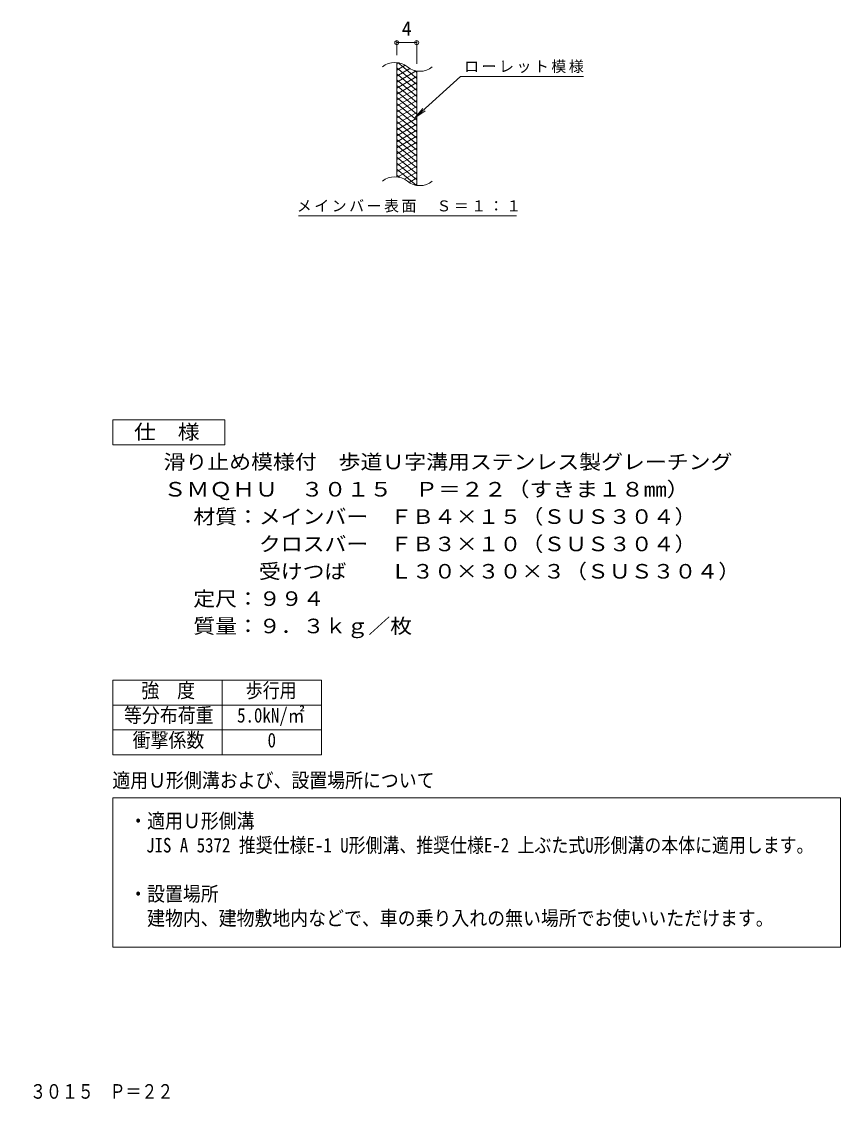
# Model space of a CAD drawing. Units: millimetres at full size, sheet at 1:10, with parts at other scales. Extents: x -1651 to 1789, y -1355 to 1163.
# Drawn here: x 142 to 1789, y -1355 to 818 of the extents above; entities that cross this region are included whole.
import ezdxf
from ezdxf.enums import TextEntityAlignment as Align

# ---------------------------------------------------------------- set-up
doc = ezdxf.new("R2010")
doc.units = ezdxf.units.MM
doc.header["$LTSCALE"] = 10
doc.header["$PDMODE"] = 32
doc.header["$PDSIZE"] = 8
for name, color, linetype, lineweight in [('A-4', 2, 'Continuous', 9), ('A-5', 7, 'Continuous', 9), ('C-2', 3, 'Continuous', 9), ('C-4', 7, 'Continuous', 9), ('C-5', 7, 'Continuous', 9), ('C-9', 6, 'Continuous', 5)]:
    doc.layers.add(name, color=color, linetype=linetype, lineweight=lineweight)
doc.layers.add('F-5', color=2, linetype='Continuous')
doc.styles.add('ＭＳ ゴシック', font='')
doc.styles.get('ＭＳ ゴシック').set_extended_font_data('MS Gothic')

msp = doc.modelspace()

# ---------------------------------------------------------------- linework, layer by layer
at = {"layer": 'A-4'}
for p, q in [((325.71, -506.31), (745.71, -506.31)), ((325.71, -506.31), (325.71, -656.31)), ((545.71, -506.31), (545.71, -656.31)), ((745.71, -506.31), (745.71, -656.31)), ((325.71, -556.31), (745.71, -556.31)), ((325.71, -606.31), (745.71, -606.31)), ((325.71, -656.31), (745.71, -656.31)), ((325.71, -1042.91), (325.71, -743.24))]:
    msp.add_line(p, q, dxfattribs=at)
msp.add_lwpolyline([(325.71, -743.24), (1789.15, -743.24), (1789.15, -1042.91), (325.71, -1042.91)], dxfattribs=at)
at = {"layer": 'A-5'}
msp.add_lwpolyline([(325.71, -32.86), (325.71, 17.14), (550.71, 17.14), (550.71, -32.86)], close=True, dxfattribs=at)
at = {"layer": 'C-2'}
for p, q in [((896.98, 505.65), (896.98, 735.65)), ((896.98, 505.65), (896.98, 735.65)), ((936.98, 488.44), (936.98, 718.44)), ((936.98, 488.44), (936.98, 718.44))]:
    msp.add_line(p, q, dxfattribs=at)
for centre, start, end in [((893.02, 696.4), 50.82628, 129.17371), ((893.02, 696.4), 50.82628, 129.17371), ((943.19, 757.97), 230.82628, 309.17371), ((943.19, 757.97), 230.82628, 309.17371), ((893.02, 466.4), 50.82628, 129.17371), ((893.02, 466.4), 50.82628, 129.17371), ((943.19, 527.97), 230.82628, 309.17371), ((943.19, 527.97), 230.82628, 309.17371)]:
    msp.add_arc(centre, 39.71, start, end, dxfattribs=at)
at = {"layer": 'C-4'}
for p, q in [((896.98, 750.65), (896.98, 778.88)), ((896.98, 750.65), (896.98, 778.88)), ((896.98, 775.88), (936.98, 775.88)), ((896.98, 775.88), (936.98, 775.88)), ((936.98, 733.44), (936.98, 778.88)), ((936.98, 733.44), (936.98, 778.88))]:
    msp.add_line(p, q, dxfattribs=at)
for p in [(896.98, 775.88), (936.98, 775.88)]:
    msp.add_point(p, dxfattribs=at)
at = {"layer": 'C-5'}
for p, q in [((1025.3, 707.55), (1272.38, 707.55)), ((1025.3, 707.55), (1272.38, 707.55)), ((933.33, 624.42), (953.9, 638.62)), ((933.33, 624.42), (953.9, 638.62)), ((699.36, 427.48), (1137.39, 427.48)), ((699.36, 427.48), (1137.39, 427.48))]:
    msp.add_line(p, q, dxfattribs=at)
msp.add_lwpolyline([(1025.3, 707.55), (933.33, 624.42), (949.53, 643.46)], dxfattribs=at)
msp.add_lwpolyline([(1025.3, 707.55), (933.33, 624.42), (949.53, 643.46)], dxfattribs=at)
at = {"layer": 'C-9'}
for p, q in [((901.52, 735.19), (896.98, 732.58)), ((901.52, 735.19), (896.98, 732.58)), ((913.76, 730.26), (896.98, 720.58)), ((913.76, 730.26), (896.98, 720.58)), ((936.98, 691.83), (896.98, 725.4)), ((936.98, 691.83), (896.98, 725.4)), ((923.15, 723.68), (896.98, 708.58)), ((923.15, 723.68), (896.98, 708.58)), ((935.76, 718.96), (896.98, 696.58)), ((935.76, 718.96), (896.98, 696.58)), ((936.98, 703.83), (899.07, 735.65)), ((936.98, 703.83), (899.07, 735.65)), ((936.98, 715.83), (932.27, 719.79)), ((936.98, 715.83), (932.27, 719.79)), ((936.98, 679.83), (896.98, 713.4)), ((936.98, 679.83), (896.98, 713.4)), ((936.98, 707.67), (896.98, 684.58)), ((936.98, 707.67), (896.98, 684.58)), ((936.98, 667.83), (896.98, 701.4)), ((936.98, 667.83), (896.98, 701.4)), ((936.98, 695.67), (896.98, 672.58)), ((936.98, 695.67), (896.98, 672.58)), ((936.98, 655.83), (896.98, 689.4)), ((936.98, 655.83), (896.98, 689.4)), ((936.98, 683.67), (896.98, 660.58)), ((936.98, 683.67), (896.98, 660.58)), ((936.98, 643.83), (896.98, 677.4)), ((936.98, 643.83), (896.98, 677.4)), ((936.98, 671.67), (896.98, 648.58)), ((936.98, 671.67), (896.98, 648.58)), ((936.98, 631.83), (896.98, 665.4)), ((936.98, 631.83), (896.98, 665.4)), ((936.98, 659.67), (896.98, 636.58)), ((936.98, 659.67), (896.98, 636.58)), ((936.98, 619.83), (896.98, 653.4)), ((936.98, 619.83), (896.98, 653.4)), ((936.98, 647.67), (896.98, 624.58)), ((936.98, 647.67), (896.98, 624.58)), ((936.98, 607.83), (896.98, 641.4)), ((936.98, 607.83), (896.98, 641.4)), ((936.98, 635.67), (896.98, 612.58)), ((936.98, 635.67), (896.98, 612.58)), ((936.98, 595.83), (896.98, 629.4)), ((936.98, 595.83), (896.98, 629.4)), ((936.98, 623.67), (896.98, 600.58)), ((936.98, 623.67), (896.98, 600.58)), ((936.98, 583.83), (896.98, 617.4)), ((936.98, 583.83), (896.98, 617.4)), ((936.98, 611.67), (896.98, 588.58)), ((936.98, 611.67), (896.98, 588.58)), ((936.98, 571.83), (896.98, 605.4)), ((936.98, 571.83), (896.98, 605.4)), ((936.98, 599.67), (896.98, 576.58)), ((936.98, 599.67), (896.98, 576.58)), ((936.98, 559.83), (896.98, 593.4)), ((936.98, 559.83), (896.98, 593.4)), ((936.98, 587.67), (896.98, 564.58)), ((936.98, 587.67), (896.98, 564.58)), ((936.98, 547.83), (896.98, 581.4)), ((936.98, 547.83), (896.98, 581.4)), ((936.98, 575.67), (896.98, 552.58)), ((936.98, 575.67), (896.98, 552.58)), ((936.98, 535.83), (896.98, 569.4)), ((936.98, 535.83), (896.98, 569.4)), ((936.98, 563.67), (896.98, 540.58)), ((936.98, 563.67), (896.98, 540.58)), ((936.98, 523.83), (896.98, 557.4)), ((936.98, 523.83), (896.98, 557.4)), ((936.98, 551.67), (896.98, 528.58)), ((936.98, 551.67), (896.98, 528.58)), ((936.98, 511.83), (896.98, 545.4)), ((936.98, 511.83), (896.98, 545.4)), ((936.98, 539.67), (896.98, 516.58)), ((936.98, 539.67), (896.98, 516.58)), ((936.98, 499.83), (896.98, 533.4)), ((936.98, 499.83), (896.98, 533.4)), ((936.98, 527.67), (898.89, 505.68)), ((936.98, 527.67), (898.89, 505.68)), ((935.6, 488.99), (896.98, 521.4)), ((935.6, 488.99), (896.98, 521.4)), ((902.17, 505.04), (896.98, 509.4)), ((902.17, 505.04), (896.98, 509.4)), ((936.98, 515.67), (912.03, 501.26)), ((936.98, 515.67), (912.03, 501.26)), ((936.98, 503.67), (921.48, 494.72)), ((936.98, 503.67), (921.48, 494.72)), ((936.98, 491.67), (933.26, 489.52)), ((936.98, 491.67), (933.26, 489.52))]:
    msp.add_line(p, q, dxfattribs=at)

# ---------------------------------------------------------------- texts
at = {"layer": 'A-5', "color": 2, "style": 'ＭＳ ゴシック'}
for s, width, p in [('仕\u3000様', 1.1, (368.26, -30.42)), ('滑り止め模様付\u3000歩道Ｕ字溝用ステンレス製グレーチング', 1.1, (427.8, -90.78)), ('ＳＭＱＨＵ\u3000３０１５\u3000Ｐ＝２２（すきま１８mm）', 1.15, (427.8, -145.78)), ('材質：メインバー\u3000ＦＢ４×１５（ＳＵＳ３０４）', 1.1, (487.52, -200.78)), ('\u3000\u3000\u3000クロスバー\u3000ＦＢ３×１０（ＳＵＳ３０４）', 1.1, (487.52, -255.78)), ('\u3000\u3000\u3000受けつば\u3000\u3000Ｌ３０×３０×３（ＳＵＳ３０４）', 1.1, (487.52, -310.78)), ('定尺：９９４', 1.1, (487.52, -365.78)), ('質量：９．３ｋｇ／枚', 1.1, (487.52, -420.78))]:
    msp.add_text(s, height=29.33, dxfattribs=dict(at, width=width)).set_placement(p, align=Align.BOTTOM_LEFT)
at = {"layer": 'A-5', "style": 'ＭＳ ゴシック'}
for s, width, p in [('強\u3000度', 0.9, (383.21, -550.31)), ('歩行用', 0.85, (593.21, -550.31)), ('等分布荷重', 0.9, (348.21, -600.31)), ('5.0kN/㎡', 0.85, (575.71, -600.31)), ('衝撃係数', 0.9, (365.71, -650.31)), ('0', 0.85, (636.96, -650.31)), ('適用Ｕ形側溝および、設置場所について', 0.9, (324.83, -731.11)), ('・適用Ｕ形側溝', 0.9, (358.66, -812.67)), ('\u3000JIS A 5372 推奨仕様E-1 U形側溝、推奨仕様E-2 上ぶた式U形側溝の本体に適用します。', 0.85, (358.66, -861.6)), ('・設置場所', 0.9, (358.66, -959.48)), ('\u3000建物内、建物敷地内などで、車の乗り入れの無い場所でお使いいただけます。', 0.9, (358.66, -1008.42))]:
    msp.add_text(s, height=29.33, dxfattribs=dict(at, width=width)).set_placement(p, align=Align.BOTTOM_LEFT)
at = {"layer": 'C-4', "color": 2, "style": 'ＭＳ ゴシック'}
msp.add_text('4', height=29.33, dxfattribs=at).set_placement((906.98, 780.88), align=Align.BOTTOM_LEFT)
msp.add_text('4', height=29.33, dxfattribs=at).set_placement((906.98, 780.88), align=Align.BOTTOM_LEFT)
at = {"layer": 'C-5', "char_height": 21.99, "attachment_point": 7, "style": 'ＭＳ ゴシック'}
for s, insert in [('\\T1.17;ローレット模様', (1032.38, 714.63)), ('\\T1.17;ローレット模様', (1032.38, 714.63)), ('\\T1.17;メインバー表面\u3000Ｓ＝１：１', (695.8, 434.18)), ('\\T1.17;メインバー表面\u3000Ｓ＝１：１', (695.8, 434.18))]:
    msp.add_mtext(s, dxfattribs=dict(at, insert=insert))
at = {"layer": 'F-5', "style": 'ＭＳ ゴシック', "width": 0.8}
msp.add_text('滑り止め模様付\u3000歩道Ｕ字溝用ステンレス製グレーチング ＳＭＱＨＵ\u3000３０１５\u3000Ｐ＝２２', height=29.33, dxfattribs=at).set_placement((-880.8, -1356.84), align=Align.BOTTOM_LEFT)

doc.saveas('drawing.dxf')
